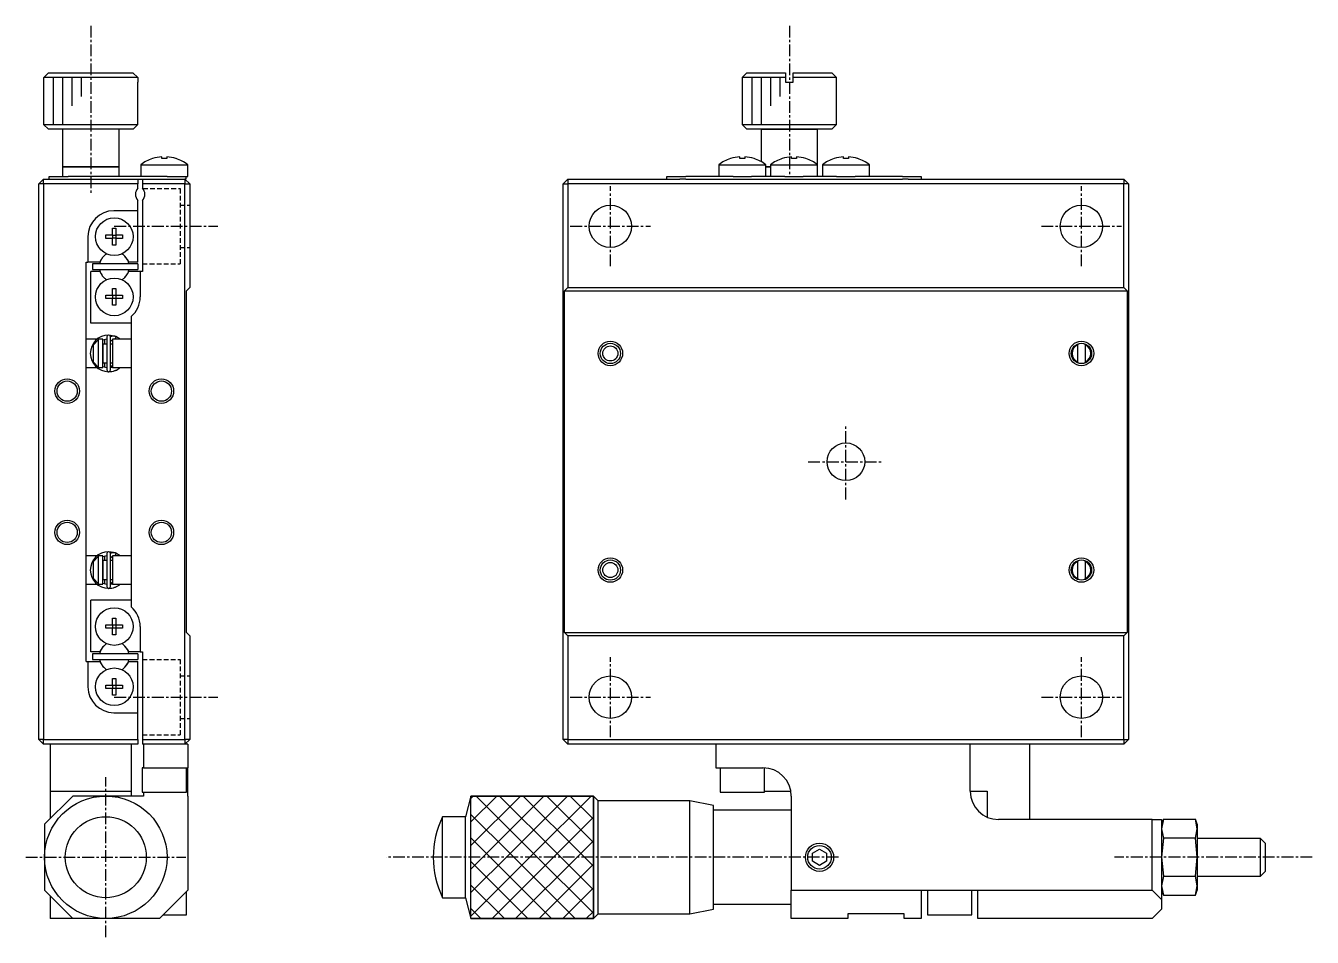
# Model space of a CAD drawing. Extents: x 10 to 357, y 10 to 228.
# Drawn here: x 220.6 to 357.2, y 97.1 to 193.9 of the extents above; entities that cross this region are included whole.
import ezdxf

# ---------------------------------------------------------------- set-up
doc = ezdxf.new("R2010")
doc.units = 0
doc.linetypes.add('CENTER', pattern=[2, 1.25, -0.25, 0.25, -0.25])
doc.linetypes.add('DASHED', pattern=[0.75, 0.5, -0.25])
doc.layers.get('0').update_dxf_attribs({"linetype": 'CONTINUOUS'})
doc.layers.add('CENTER', color=1, linetype='CENTER')

msp = doc.modelspace()

# ---------------------------------------------------------------- linework, layer by layer
at = {"color": 7, "linetype": 'CONTINUOUS'}
for p, q in [((222.516026, 188.4), (223.017813, 188.9)), ((223.017813, 188.9), (231.982187, 188.9)), ((231.982187, 188.9), (232.483974, 188.4)), ((297.150003, 188.9), (296.650003, 188.4)), ((297.150003, 188.9), (301.250003, 188.9)), ((301.250003, 188.9), (301.250003, 188.4)), ((302.050003, 188.9), (306.150003, 188.9)), ((302.050003, 188.4), (302.050003, 188.9)), ((306.650003, 188.4), (306.150003, 188.9)), ((222.5, 187.9), (222.516026, 187.9)), ((222.5, 187.9), (222.5, 183.4)), ((222.516026, 187.9), (222.516026, 188.4)), ((232.483974, 188.4), (222.516026, 188.4)), ((232.483974, 188.4), (232.483974, 187.9)), ((232.483974, 187.9), (232.5, 187.9)), ((232.5, 183.4), (232.5, 187.9)), ((301.250003, 188.4), (296.650003, 188.4)), ((296.650003, 188.4), (296.650003, 183.4)), ((301.250003, 188.4), (301.250003, 187.9)), ((301.250003, 187.9), (302.050003, 187.9)), ((306.650003, 188.4), (302.050003, 188.4)), ((302.050003, 187.9), (302.050003, 188.4)), ((306.650003, 183.4), (306.650003, 188.4)), ((222.5, 183.4), (232.5, 183.4)), ((222.5, 183.4), (223, 182.9)), ((232, 182.9), (232.5, 183.4)), ((296.650003, 183.4), (301.650003, 183.4)), ((296.650003, 183.4), (297.150003, 182.9)), ((301.650003, 183.4), (306.650003, 183.4)), ((306.150003, 182.9), (306.650003, 183.4)), ((232, 182.9), (223, 182.9)), ((224.5, 182.9), (224.5, 178.9)), ((230.5, 178.9), (230.5, 182.9)), ((298.650003, 182.9), (297.150003, 182.9)), ((301.650003, 182.9), (297.150003, 182.9)), ((304.650003, 182.9), (298.650003, 182.9)), ((298.650003, 182.9), (301.650003, 182.9)), ((298.650003, 182.9), (298.650003, 179.464102)), ((306.150003, 182.9), (301.650003, 182.9)), ((301.650003, 182.9), (304.650003, 182.9)), ((306.150003, 182.9), (304.650003, 182.9)), ((304.650003, 179.122499), (304.650003, 182.9)), ((224.5, 178.9), (230.5, 178.9)), ((230.5, 178.9), (224.5, 178.9)), ((224.5, 178.9), (224.5, 177.9)), ((230.5, 177.9), (230.5, 178.9)), ((232.8, 179.122499), (237.8, 179.122499)), ((232.8, 179.122499), (232.8, 177.9)), ((234.051767, 179.791347), (234.048024, 179.79902)), ((235.04, 179.791347), (235.04, 179.983064)), ((235.56, 179.791347), (235.04, 179.791347)), ((235.56, 179.983064), (235.56, 179.791347)), ((236.551976, 179.79902), (236.548233, 179.791347)), ((237.8, 177.9), (237.8, 179.122499)), ((294.150003, 179.122499), (296.650003, 179.122499)), ((294.150003, 179.122499), (294.150003, 177.9)), ((295.40177, 179.791347), (295.398028, 179.79902)), ((296.390003, 179.791347), (296.390003, 179.983064)), ((296.910003, 179.791347), (296.390003, 179.791347)), ((296.650003, 179.122499), (299.150003, 179.122499)), ((296.910003, 179.983064), (296.910003, 179.791347)), ((297.901979, 179.79902), (297.898237, 179.791347)), ((299.150003, 177.9), (299.150003, 179.122499)), ((299.150003, 178.9), (299.650003, 178.9)), ((299.650003, 178.9), (299.150003, 178.9)), ((299.650003, 179.122499), (302.150003, 179.122499)), ((299.650003, 179.122499), (299.650003, 177.9)), ((300.90177, 179.791347), (300.898028, 179.79902)), ((301.890003, 179.791347), (301.890003, 179.983064)), ((302.410003, 179.791347), (301.890003, 179.791347)), ((302.150003, 179.122499), (304.650003, 179.122499)), ((302.410003, 179.983064), (302.410003, 179.791347)), ((303.401979, 179.79902), (303.398237, 179.791347)), ((304.650003, 177.9), (304.650003, 179.122499)), ((305.150003, 179.122499), (307.650003, 179.122499)), ((305.150003, 179.122499), (305.150003, 177.9)), ((306.40177, 179.791347), (306.398028, 179.79902)), ((307.390003, 179.791347), (307.390003, 179.983064)), ((307.910003, 179.791347), (307.390003, 179.791347)), ((307.650003, 179.122499), (310.150003, 179.122499)), ((307.910003, 179.983064), (307.910003, 179.791347)), ((308.901979, 179.79902), (308.898237, 179.791347)), ((310.150003, 177.9), (310.150003, 179.122499)), ((222.5, 177.6), (222, 177.1)), ((222.5, 177.1), (222.5, 177.6)), ((222.5, 177.6), (232.5, 177.6)), ((223.1, 177.6), (223.1, 177.9)), ((223.1, 177.9), (225.1, 177.9)), ((235.6, 177.9), (225.1, 177.9)), ((232.5, 177.6), (233, 177.6)), ((232.5, 177.6), (232.5, 177.1)), ((233, 177.6), (237.5, 177.6)), ((233, 177.6), (233, 177.1)), ((235.6, 177.9), (237.6, 177.9)), ((237.6, 177.6), (237.5, 177.6)), ((237.5, 177.6), (237.5, 177.1)), ((237.5, 177.6), (238, 177.1)), ((237.6, 177.9), (237.8, 177.9)), ((237.6, 177.9), (237.6, 177.6)), ((278.150003, 177.6), (277.650003, 177.1)), ((278.150003, 177.6), (278.150003, 177.1)), ((278.150003, 177.6), (290.025504, 177.6)), ((288.650003, 177.6), (288.650003, 177.9)), ((288.650003, 177.9), (290.650003, 177.9)), ((290.650003, 177.6), (290.025504, 177.6)), ((295.670208, 177.9), (290.650003, 177.9)), ((290.650003, 177.6), (313.650003, 177.6)), ((295.670208, 177.9), (296.650003, 177.9)), ((296.650003, 177.9), (297.629799, 177.9)), ((301.170208, 177.9), (297.629799, 177.9)), ((301.170208, 177.9), (302.150003, 177.9)), ((302.150003, 177.9), (303.129799, 177.9)), ((306.670208, 177.9), (303.129799, 177.9)), ((306.670208, 177.9), (307.650003, 177.9)), ((307.650003, 177.9), (308.629799, 177.9)), ((313.650003, 177.9), (308.629799, 177.9)), ((313.650003, 177.9), (315.650003, 177.9)), ((314.274503, 177.6), (313.650003, 177.6)), ((314.274503, 177.6), (337.150003, 177.6)), ((315.650003, 177.9), (315.650003, 177.6)), ((337.150003, 177.6), (337.150003, 177.1)), ((337.650003, 177.1), (337.150003, 177.6)), ((222.5, 177.1), (222, 177.1)), ((222, 118.1), (222, 177.1)), ((222.5, 177.1), (222.5, 118.1)), ((232.5, 177.1), (222.5, 177.1)), ((232.5, 176.661438), (232.5, 177.1)), ((237.5, 177.1), (233, 177.1)), ((233, 177.1), (233, 176.661438)), ((237.5, 118.1), (237.5, 177.1)), ((237.5, 177.1), (238, 177.1)), ((238, 177.1), (238, 166.1)), ((277.650003, 118.1), (277.650003, 177.1)), ((277.650003, 177.1), (278.150003, 177.1)), ((278.150003, 177.1), (278.150003, 166.1)), ((337.150003, 177.1), (278.150003, 177.1)), ((337.150003, 166.1), (337.150003, 177.1)), ((337.650003, 177.1), (337.150003, 177.1)), ((337.650003, 177.1), (337.650003, 118.1)), ((232.5, 174.25), (232.5, 175.338562)), ((233, 175.338562), (233, 167.8)), ((232.5, 174.25), (229.95, 174.25)), ((232.5, 168.8), (232.5, 174.25)), ((229.82, 172.386361), (230.18, 172.386361)), ((229.82, 171.68), (229.82, 172.386361)), ((230.18, 172.386361), (230.18, 171.68)), ((227.2, 171.5), (227.2, 168.8)), ((229.113639, 171.32), (229.113639, 171.68)), ((229.113639, 171.68), (229.82, 171.68)), ((229.82, 171.32), (229.113639, 171.32)), ((229.830372, 171.669628), (229.82, 171.68)), ((229.830372, 171.330372), (229.82, 171.32)), ((229.82, 170.613639), (229.82, 171.32)), ((229.830372, 171.330372), (229.830372, 171.669628)), ((229.830372, 171.669628), (230.169628, 171.669628)), ((230.169628, 171.330372), (229.830372, 171.330372)), ((230.169628, 171.669628), (230.18, 171.68)), ((230.169628, 171.669628), (230.169628, 171.330372)), ((230.169628, 171.330372), (230.18, 171.32)), ((230.18, 171.68), (230.886361, 171.68)), ((230.18, 171.32), (230.18, 170.613639)), ((230.886361, 171.32), (230.18, 171.32)), ((230.886361, 171.68), (230.886361, 171.32)), ((230.18, 170.613639), (229.82, 170.613639)), ((227, 168.8), (227.2, 168.8)), ((227, 126.4), (227, 168.8)), ((228.449194, 168.8), (227.2, 168.8)), ((227.7, 168.6), (227.7, 168)), ((232.5, 168.6), (227.7, 168.6)), ((227.7, 168), (232.5, 168)), ((228.449194, 168.8), (228.59936, 169.060095)), ((231.40064, 169.060095), (231.550806, 168.8)), ((232.5, 168.8), (231.550806, 168.8)), ((232.5, 168.6), (232.5, 168)), ((227.5, 162.3), (227.5, 167.8)), ((228.449194, 167.8), (227.5, 167.8)), ((228.449194, 167.8), (228.59936, 167.539905)), ((231.40064, 167.539905), (231.550806, 167.8)), ((232.75, 167.8), (231.550806, 167.8)), ((232.75, 167.8), (232.75, 165.1)), ((233, 167.8), (232.75, 167.8)), ((229.113639, 164.92), (229.113639, 165.28)), ((229.113639, 165.28), (229.82, 165.28)), ((229.82, 165.986361), (230.18, 165.986361)), ((229.82, 165.28), (229.82, 165.986361)), ((229.830372, 165.269628), (229.82, 165.28)), ((229.830372, 165.269628), (230.169628, 165.269628)), ((229.830372, 164.930372), (229.830372, 165.269628)), ((230.169628, 165.269628), (230.18, 165.28)), ((230.169628, 165.269628), (230.169628, 164.930372)), ((230.18, 165.986361), (230.18, 165.28)), ((230.18, 165.28), (230.886361, 165.28)), ((230.886361, 165.28), (230.886361, 164.92)), ((237.65, 165.75), (238, 166.1)), ((237.65, 129.45), (237.65, 165.75)), ((277.800003, 165.75), (278.150003, 166.1)), ((277.800003, 129.45), (277.800003, 165.75)), ((277.800003, 165.75), (337.500003, 165.75)), ((278.150003, 166.1), (337.150003, 166.1)), ((337.150003, 166.1), (337.500003, 165.75)), ((337.500003, 165.75), (337.500003, 129.45)), ((229.82, 164.92), (229.113639, 164.92)), ((229.830372, 164.930372), (229.82, 164.92)), ((229.82, 164.213639), (229.82, 164.92)), ((230.18, 164.213639), (229.82, 164.213639)), ((230.169628, 164.930372), (229.830372, 164.930372)), ((230.169628, 164.930372), (230.18, 164.92)), ((230.18, 164.92), (230.18, 164.213639)), ((230.886361, 164.92), (230.18, 164.92)), ((231.8, 163.020938), (231.8, 160.175)), ((231.8, 162.3), (227.5, 162.3)), ((228.163431, 160.6), (227, 160.6)), ((227.8, 160.0201), (228.3, 160.549247)), ((227.8, 158.187145), (227.8, 160.0201)), ((228.163941, 160.6), (228.163826, 160.6)), ((228.3, 160.6), (228.3, 160.549247)), ((228.8, 160.6), (228.3, 160.6)), ((228.3, 160.549247), (228.3, 157.657999)), ((228.799845, 160.53522), (229.204977, 160.643682)), ((228.8, 157.6), (228.8, 160.6)), ((228.8, 160.1), (228.8, 160.599938)), ((228.8, 160.1), (228.8, 158.1)), ((228.8, 158.1), (228.8, 160.1)), ((229.205, 160.1), (228.8, 160.1)), ((228.988515, 160.6), (228.988328, 160.6)), ((228.988643, 160.6), (228.988515, 160.6)), ((228.988957, 160.6), (228.98885, 160.6)), ((228.989517, 160.6), (228.989081, 160.6)), ((229, 160.6), (228.989601, 160.6)), ((229, 160.1), (229, 160.6)), ((229.205, 160.85), (229.205, 157.35)), ((230.115052, 160.907695), (229.427589, 161.043656)), ((229.601111, 160.877317), (229.593453, 160.873625)), ((229.595, 157.35), (229.595, 160.85)), ((229.595, 160.248501), (229.595334, 160.262726)), ((229.8, 160.1), (229.595, 160.1)), ((229.595334, 160.262726), (229.596394, 160.277706)), ((229.596394, 160.277706), (229.598177, 160.292615)), ((229.598177, 160.292615), (229.600681, 160.307419)), ((229.600681, 160.307419), (229.603898, 160.322082)), ((229.632458, 160.891245), (229.601111, 160.877317)), ((229.603898, 160.322082), (229.607822, 160.33657)), ((229.607822, 160.33657), (229.612445, 160.35085)), ((229.612445, 160.35085), (229.617756, 160.364887)), ((229.617756, 160.364887), (229.623743, 160.378647)), ((229.623743, 160.378647), (229.630394, 160.392099)), ((229.630394, 160.392099), (229.637694, 160.405209)), ((229.664449, 160.903587), (229.632458, 160.891245)), ((229.637694, 160.405209), (229.645628, 160.417947)), ((229.645628, 160.417947), (229.654176, 160.43028)), ((229.654176, 160.43028), (229.663321, 160.442179)), ((229.663321, 160.442179), (229.673043, 160.453614)), ((229.697004, 160.914314), (229.664449, 160.903587)), ((229.673043, 160.453614), (229.683319, 160.464555)), ((229.683319, 160.464555), (229.694126, 160.474976)), ((229.694126, 160.474976), (229.705439, 160.484849)), ((229.730043, 160.923399), (229.697004, 160.914314)), ((229.705439, 160.484849), (229.717232, 160.494147)), ((229.717232, 160.494147), (229.729478, 160.502848)), ((229.729478, 160.502848), (229.742147, 160.510926)), ((229.763487, 160.930822), (229.730043, 160.923399)), ((229.742147, 160.510926), (229.755209, 160.51836)), ((229.755209, 160.51836), (229.768634, 160.525129)), ((229.797254, 160.936564), (229.763487, 160.930822)), ((229.768634, 160.525129), (229.782386, 160.531214)), ((229.782386, 160.531214), (229.796434, 160.536597)), ((229.796434, 160.536597), (229.799979, 160.537829)), ((229.83126, 160.940611), (229.797254, 160.936564)), ((229.8, 160.6), (229.8, 157.6)), ((231.8, 160.6), (229.8, 160.6)), ((229.865423, 160.942953), (229.83126, 160.940611)), ((229.899659, 160.943585), (229.865423, 160.942953)), ((229.933885, 160.942506), (229.899659, 160.943585)), ((229.968017, 160.939716), (229.933885, 160.942506)), ((230.001972, 160.935224), (229.968017, 160.939716)), ((230.035666, 160.929039), (230.001972, 160.935224)), ((230.069018, 160.921176), (230.035666, 160.929039)), ((230.070662, 160.61164), (230.064512, 160.6)), ((230.101945, 160.911653), (230.069018, 160.921176)), ((230.07692, 160.623893), (230.070662, 160.61164)), ((230.174255, 160.882277), (230.075042, 160.599975)), ((230.083247, 160.63668), (230.07692, 160.623893)), ((230.089603, 160.649923), (230.083247, 160.63668)), ((230.095948, 160.663538), (230.089603, 160.649923)), ((230.102244, 160.677439), (230.095948, 160.663538)), ((230.134364, 160.900494), (230.101945, 160.911653)), ((230.108449, 160.691539), (230.102244, 160.677439)), ((230.114525, 160.70575), (230.108449, 160.691539)), ((230.120434, 160.719982), (230.114525, 160.70575)), ((230.126138, 160.734145), (230.120434, 160.719982)), ((230.131603, 160.748151), (230.126138, 160.734145)), ((230.136793, 160.761913), (230.131603, 160.748151)), ((230.164531, 160.88844), (230.134364, 160.900494)), ((230.141676, 160.775342), (230.136793, 160.761913)), ((230.146221, 160.788356), (230.141676, 160.775342)), ((230.1504, 160.800872), (230.146221, 160.788356)), ((230.154187, 160.812811), (230.1504, 160.800872)), ((230.157557, 160.8241), (230.154187, 160.812811)), ((230.16049, 160.834666), (230.157557, 160.8241)), ((230.162967, 160.844443), (230.16049, 160.834666)), ((230.164972, 160.85337), (230.162967, 160.844443)), ((230.16318, 160.888725), (230.16514, 160.888104)), ((230.636031, 160.600123), (230.164086, 160.887581)), ((230.166493, 160.861391), (230.164972, 160.85337)), ((230.16514, 160.888104), (230.166614, 160.886358)), ((230.167521, 160.868456), (230.166493, 160.861391)), ((230.166614, 160.886358), (230.167594, 160.883499)), ((230.168049, 160.87452), (230.167521, 160.868456)), ((230.167594, 160.883499), (230.168073, 160.879545)), ((230.168073, 160.879545), (230.168049, 160.87452)), ((230.173188, 160.883663), (230.174255, 160.882277)), ((231.8, 160.175), (231.8, 158.025)), ((332.250003, 160.098389), (332.250003, 160.016515)), ((332.250003, 158.183485), (332.250003, 160.016515)), ((333.050003, 160.016515), (333.050003, 160.098389)), ((333.050003, 160.016515), (333.050003, 158.183485)), ((227, 157.6), (228.163575, 157.6)), ((228.3, 157.657999), (227.8, 158.187145)), ((227.8, 158.1799), (227.8, 158.187145)), ((228.3, 157.657999), (228.3, 157.6)), ((228.3, 157.6), (228.8, 157.6)), ((229.204945, 157.556634), (228.799839, 157.664446)), ((228.8, 157.6), (228.8, 158.1)), ((228.8, 158.1), (229.205, 158.1)), ((228.988163, 157.6), (228.988314, 157.6)), ((228.988532, 157.6), (228.988647, 157.6)), ((228.988647, 157.6), (228.988802, 157.6)), ((228.988802, 157.6), (228.988927, 157.6)), ((228.988939, 157.6), (228.989039, 157.6)), ((228.989039, 157.6), (228.989142, 157.6)), ((228.98927, 157.6), (228.989447, 157.6)), ((228.989447, 157.6), (228.989577, 157.6)), ((228.989713, 157.6), (229, 157.6)), ((229, 157.6), (229, 158.1)), ((229.595, 158.1), (229.8, 158.1)), ((229.595076, 157.944804), (229.595, 157.951499)), ((229.800166, 157.5966), (229.595042, 157.556311)), ((229.595771, 157.9298), (229.595076, 157.944804)), ((229.597193, 157.914844), (229.595771, 157.9298)), ((229.599338, 157.899973), (229.597193, 157.914844)), ((229.602202, 157.885221), (229.599338, 157.899973)), ((229.60578, 157.870622), (229.602202, 157.885221)), ((229.610063, 157.856213), (229.60578, 157.870622)), ((229.615043, 157.842026), (229.610063, 157.856213)), ((229.620709, 157.828097), (229.615043, 157.842026)), ((229.62705, 157.814458), (229.620709, 157.828097)), ((229.634052, 157.801143), (229.62705, 157.814458)), ((229.6417, 157.788186), (229.634052, 157.801143)), ((229.649977, 157.775617), (229.6417, 157.788186)), ((229.658864, 157.763468), (229.649977, 157.775617)), ((229.668343, 157.751771), (229.658864, 157.763468)), ((229.678391, 157.740556), (229.668343, 157.751771)), ((229.688986, 157.729851), (229.678391, 157.740556)), ((229.700103, 157.719684), (229.688986, 157.729851)), ((229.711716, 157.710083), (229.700103, 157.719684)), ((229.723797, 157.701074), (229.711716, 157.710083)), ((229.736317, 157.69268), (229.723797, 157.701074)), ((229.749246, 157.684926), (229.736317, 157.69268)), ((229.762552, 157.677833), (229.749246, 157.684926)), ((229.776201, 157.67142), (229.762552, 157.677833)), ((229.790159, 157.665707), (229.776201, 157.67142)), ((229.799975, 157.662173), (229.790159, 157.665707)), ((229.8, 157.6), (231.8, 157.6)), ((229.811645, 157.599717), (229.800166, 157.5966)), ((230.105743, 157.289561), (230.106671, 157.289862)), ((230.106671, 157.289862), (230.1081, 157.290327)), ((230.1081, 157.290327), (230.109404, 157.290755)), ((230.109404, 157.290755), (230.110319, 157.291057)), ((230.110319, 157.291057), (230.111549, 157.291465)), ((230.111549, 157.291465), (230.112538, 157.291795)), ((230.112538, 157.291795), (230.113697, 157.292183)), ((230.113697, 157.292183), (230.114726, 157.292531)), ((230.114726, 157.292531), (230.116948, 157.293286)), ((230.116948, 157.293286), (230.11786, 157.293599)), ((230.11786, 157.293599), (230.122204, 157.295108)), ((230.122204, 157.295108), (230.124234, 157.295824)), ((230.124234, 157.295824), (230.127062, 157.296834)), ((230.127062, 157.296834), (230.164531, 157.31156)), ((230.16071, 157.311775), (230.16318, 157.311275)), ((230.16318, 157.311275), (230.16286, 157.312039)), ((230.164531, 157.31156), (230.16318, 157.311275)), ((230.164288, 157.312505), (230.182242, 157.320291)), ((230.16526, 157.311983), (230.164531, 157.31156)), ((231.8, 158.025), (231.8, 137.175)), ((332.250003, 158.183485), (332.250003, 158.101611)), ((333.050003, 158.101611), (333.050003, 158.183485)), ((230.115052, 137.907695), (229.427589, 138.043656)), ((229.730043, 137.923399), (229.697004, 137.914314)), ((229.763487, 137.930822), (229.730043, 137.923399)), ((229.797254, 137.936564), (229.763487, 137.930822)), ((229.83126, 137.940611), (229.797254, 137.936564)), ((229.865423, 137.942953), (229.83126, 137.940611)), ((229.899659, 137.943585), (229.865423, 137.942953)), ((229.933885, 137.942506), (229.899659, 137.943585)), ((229.968017, 137.939716), (229.933885, 137.942506)), ((230.001972, 137.935224), (229.968017, 137.939716)), ((230.035666, 137.929039), (230.001972, 137.935224)), ((230.069018, 137.921176), (230.035666, 137.929039)), ((230.101945, 137.911653), (230.069018, 137.921176)), ((228.163431, 137.6), (227, 137.6)), ((227.8, 137.0201), (228.3, 137.549247)), ((227.8, 135.187145), (227.8, 137.0201)), ((228.163941, 137.6), (228.163826, 137.6)), ((228.3, 137.6), (228.3, 137.549247)), ((228.8, 137.6), (228.3, 137.6)), ((228.3, 137.549247), (228.3, 134.657999)), ((228.799845, 137.53522), (229.204977, 137.643682)), ((228.8, 134.6), (228.8, 137.6)), ((228.8, 137.1), (228.8, 137.599938)), ((228.8, 135.1), (228.8, 137.1)), ((228.8, 137.1), (228.8, 135.1)), ((229.205, 137.1), (228.8, 137.1)), ((228.988515, 137.6), (228.988328, 137.6)), ((228.988643, 137.6), (228.988515, 137.6)), ((228.988957, 137.6), (228.98885, 137.6)), ((228.989517, 137.6), (228.989081, 137.6)), ((229, 137.6), (228.989601, 137.6)), ((229, 137.1), (229, 137.6)), ((229.205, 137.85), (229.205, 134.35)), ((229.601111, 137.877317), (229.593453, 137.873625)), ((229.595, 134.35), (229.595, 137.85)), ((229.595, 137.248501), (229.595334, 137.262726)), ((229.8, 137.1), (229.595, 137.1)), ((229.595334, 137.262726), (229.596394, 137.277706)), ((229.596394, 137.277706), (229.598177, 137.292615)), ((229.598177, 137.292615), (229.600681, 137.307419)), ((229.600681, 137.307419), (229.603898, 137.322082)), ((229.632458, 137.891245), (229.601111, 137.877317)), ((229.603898, 137.322082), (229.607822, 137.33657)), ((229.607822, 137.33657), (229.612445, 137.35085)), ((229.612445, 137.35085), (229.617756, 137.364887)), ((229.617756, 137.364887), (229.623743, 137.378647)), ((229.623743, 137.378647), (229.630394, 137.392099)), ((229.630394, 137.392099), (229.637694, 137.405209)), ((229.664449, 137.903587), (229.632458, 137.891245)), ((229.637694, 137.405209), (229.645628, 137.417947)), ((229.645628, 137.417947), (229.654176, 137.43028)), ((229.654176, 137.43028), (229.663321, 137.442179)), ((229.663321, 137.442179), (229.673043, 137.453614)), ((229.697004, 137.914314), (229.664449, 137.903587)), ((229.673043, 137.453614), (229.683319, 137.464555)), ((229.683319, 137.464555), (229.694126, 137.474976)), ((229.694126, 137.474976), (229.705439, 137.484849)), ((229.705439, 137.484849), (229.717232, 137.494147)), ((229.717232, 137.494147), (229.729478, 137.502848)), ((229.729478, 137.502848), (229.742147, 137.510926)), ((229.742147, 137.510926), (229.755209, 137.51836)), ((229.755209, 137.51836), (229.768634, 137.525129)), ((229.768634, 137.525129), (229.782386, 137.531214)), ((229.782386, 137.531214), (229.796434, 137.536597)), ((229.796434, 137.536597), (229.799979, 137.537829)), ((229.8, 137.6), (229.8, 134.6)), ((231.8, 137.6), (229.8, 137.6)), ((230.070662, 137.61164), (230.064512, 137.6)), ((230.07692, 137.623893), (230.070662, 137.61164)), ((230.173188, 137.883663), (230.075042, 137.599975)), ((230.083247, 137.63668), (230.07692, 137.623893)), ((230.089603, 137.649923), (230.083247, 137.63668)), ((230.095948, 137.663538), (230.089603, 137.649923)), ((230.102244, 137.677439), (230.095948, 137.663538)), ((230.134364, 137.900494), (230.101945, 137.911653)), ((230.108449, 137.691539), (230.102244, 137.677439)), ((230.114525, 137.70575), (230.108449, 137.691539)), ((230.120434, 137.719982), (230.114525, 137.70575)), ((230.126138, 137.734145), (230.120434, 137.719982)), ((230.131603, 137.748151), (230.126138, 137.734145)), ((230.136793, 137.761913), (230.131603, 137.748151)), ((230.164531, 137.88844), (230.134364, 137.900494)), ((230.141676, 137.775342), (230.136793, 137.761913)), ((230.146221, 137.788356), (230.141676, 137.775342)), ((230.1504, 137.800872), (230.146221, 137.788356)), ((230.154187, 137.812811), (230.1504, 137.800872)), ((230.157557, 137.8241), (230.154187, 137.812811)), ((230.16049, 137.834666), (230.157557, 137.8241)), ((230.162967, 137.844443), (230.16049, 137.834666)), ((230.164972, 137.85337), (230.162967, 137.844443)), ((230.16318, 137.888725), (230.16514, 137.888104)), ((230.636031, 137.600123), (230.164086, 137.887581)), ((230.166493, 137.861391), (230.164972, 137.85337)), ((230.16514, 137.888104), (230.166614, 137.886358)), ((230.167521, 137.868456), (230.166493, 137.861391)), ((230.166614, 137.886358), (230.167594, 137.883499)), ((230.168049, 137.87452), (230.167521, 137.868456)), ((230.167594, 137.883499), (230.168073, 137.879545)), ((230.168073, 137.879545), (230.168049, 137.87452)), ((230.193393, 137.874764), (230.173631, 137.883459)), ((231.8, 137.175), (231.8, 135.025)), ((332.250003, 137.098389), (332.250003, 137.016515)), ((332.250003, 135.183485), (332.250003, 137.016515)), ((333.050003, 137.016515), (333.050003, 137.098389)), ((333.050003, 137.016515), (333.050003, 135.183485)), ((228.3, 134.657999), (227.8, 135.187145)), ((227.8, 135.1799), (227.8, 135.187145)), ((227, 134.6), (228.163575, 134.6)), ((228.3, 134.657999), (228.3, 134.6)), ((228.3, 134.6), (228.8, 134.6)), ((229.204945, 134.556634), (228.799839, 134.664446)), ((228.8, 134.6), (228.8, 135.1)), ((228.8, 135.1), (229.205, 135.1)), ((228.988163, 134.6), (228.988314, 134.6)), ((228.988532, 134.6), (228.988647, 134.6)), ((228.988647, 134.6), (228.988802, 134.6)), ((228.988802, 134.6), (228.988927, 134.6)), ((228.988939, 134.6), (228.989039, 134.6)), ((228.989039, 134.6), (228.989142, 134.6)), ((228.98927, 134.6), (228.989447, 134.6)), ((228.989447, 134.6), (228.989577, 134.6)), ((228.989713, 134.6), (229, 134.6)), ((229, 134.6), (229, 135.1)), ((229.595, 135.1), (229.8, 135.1)), ((229.595076, 134.944804), (229.595, 134.951499)), ((229.800166, 134.5966), (229.595042, 134.556311)), ((229.595771, 134.9298), (229.595076, 134.944804)), ((229.597193, 134.914844), (229.595771, 134.9298)), ((229.599338, 134.899973), (229.597193, 134.914844)), ((229.602202, 134.885221), (229.599338, 134.899973)), ((229.60578, 134.870622), (229.602202, 134.885221)), ((229.610063, 134.856213), (229.60578, 134.870622)), ((229.615043, 134.842026), (229.610063, 134.856213)), ((229.620709, 134.828097), (229.615043, 134.842026)), ((229.62705, 134.814458), (229.620709, 134.828097)), ((229.634052, 134.801143), (229.62705, 134.814458)), ((229.6417, 134.788186), (229.634052, 134.801143)), ((229.649977, 134.775617), (229.6417, 134.788186)), ((229.658864, 134.763468), (229.649977, 134.775617)), ((229.668343, 134.751771), (229.658864, 134.763468)), ((229.678391, 134.740556), (229.668343, 134.751771)), ((229.688986, 134.729851), (229.678391, 134.740556)), ((229.700103, 134.719684), (229.688986, 134.729851)), ((229.711716, 134.710083), (229.700103, 134.719684)), ((229.723797, 134.701074), (229.711716, 134.710083)), ((229.736317, 134.69268), (229.723797, 134.701074)), ((229.749246, 134.684926), (229.736317, 134.69268)), ((229.762552, 134.677833), (229.749246, 134.684926)), ((229.776201, 134.67142), (229.762552, 134.677833)), ((229.790159, 134.665707), (229.776201, 134.67142)), ((229.799975, 134.662173), (229.790159, 134.665707)), ((229.8, 134.6), (231.8, 134.6)), ((229.811645, 134.599717), (229.800166, 134.5966)), ((230.105743, 134.289561), (230.106671, 134.289862)), ((230.106671, 134.289862), (230.1081, 134.290327)), ((230.1081, 134.290327), (230.109404, 134.290755)), ((230.109404, 134.290755), (230.110319, 134.291057)), ((230.110319, 134.291057), (230.111549, 134.291465)), ((230.111549, 134.291465), (230.112538, 134.291795)), ((230.112538, 134.291795), (230.113697, 134.292183)), ((230.113697, 134.292183), (230.114726, 134.292531)), ((230.114726, 134.292531), (230.116948, 134.293286)), ((230.116948, 134.293286), (230.11786, 134.293599)), ((230.11786, 134.293599), (230.122204, 134.295108)), ((230.122204, 134.295108), (230.124234, 134.295824)), ((230.124234, 134.295824), (230.127062, 134.296834)), ((230.127062, 134.296834), (230.164531, 134.31156)), ((230.16071, 134.311775), (230.16318, 134.311275)), ((230.16318, 134.311275), (230.16286, 134.312039)), ((230.164531, 134.31156), (230.16318, 134.311275)), ((230.164288, 134.312505), (230.197095, 134.326898)), ((230.16526, 134.311983), (230.164531, 134.31156)), ((231.8, 135.025), (231.8, 132.179062)), ((332.250003, 135.183485), (332.250003, 135.101611)), ((333.050003, 135.101611), (333.050003, 135.183485)), ((227.5, 127.4), (227.5, 132.9)), ((231.8, 132.9), (227.5, 132.9)), ((229.113639, 129.92), (229.113639, 130.28)), ((229.113639, 130.28), (229.82, 130.28)), ((229.82, 129.92), (229.113639, 129.92)), ((229.82, 130.986361), (230.18, 130.986361)), ((229.82, 130.28), (229.82, 130.986361)), ((229.830372, 130.269628), (229.82, 130.28)), ((229.830372, 129.930372), (229.82, 129.92)), ((229.82, 129.213639), (229.82, 129.92)), ((229.830372, 129.930372), (229.830372, 130.269628)), ((229.830372, 130.269628), (230.169628, 130.269628)), ((230.169628, 129.930372), (229.830372, 129.930372)), ((230.169628, 130.269628), (230.18, 130.28)), ((230.169628, 130.269628), (230.169628, 129.930372)), ((230.169628, 129.930372), (230.18, 129.92)), ((230.18, 130.986361), (230.18, 130.28)), ((230.18, 130.28), (230.886361, 130.28)), ((230.18, 129.92), (230.18, 129.213639)), ((230.886361, 129.92), (230.18, 129.92)), ((230.886361, 130.28), (230.886361, 129.92)), ((232.75, 130.1), (232.75, 127.4)), ((230.18, 129.213639), (229.82, 129.213639)), ((238, 129.1), (237.65, 129.45)), ((238, 129.1), (238, 118.1)), ((278.150003, 129.1), (277.800003, 129.45)), ((277.800003, 129.45), (337.500003, 129.45)), ((278.150003, 129.1), (278.150003, 118.1)), ((337.150003, 129.1), (278.150003, 129.1)), ((337.500003, 129.45), (337.150003, 129.1)), ((337.150003, 118.1), (337.150003, 129.1)), ((228.449194, 127.4), (227.5, 127.4)), ((227.7, 127.2), (227.7, 126.6)), ((232.5, 127.2), (227.7, 127.2)), ((228.449194, 127.4), (228.59936, 127.660095)), ((231.40064, 127.660095), (231.550806, 127.4)), ((232.75, 127.4), (231.550806, 127.4)), ((232.5, 127.2), (232.5, 126.6)), ((232.75, 127.4), (233, 127.4)), ((233, 127.4), (233, 118.1)), ((227, 126.4), (227.2, 126.4)), ((227.2, 126.4), (227.2, 123.7)), ((227.2, 126.4), (228.449194, 126.4)), ((227.7, 126.6), (232.5, 126.6)), ((228.449194, 126.4), (228.59936, 126.139905)), ((231.40064, 126.139905), (231.550806, 126.4)), ((231.550806, 126.4), (232.5, 126.4)), ((232.5, 120.95), (232.5, 126.4)), ((229.82, 124.586361), (230.18, 124.586361)), ((229.82, 123.88), (229.82, 124.586361)), ((230.18, 124.586361), (230.18, 123.88)), ((229.113639, 123.52), (229.113639, 123.88)), ((229.113639, 123.88), (229.82, 123.88)), ((229.82, 123.52), (229.113639, 123.52)), ((229.830372, 123.869628), (229.82, 123.88)), ((229.830372, 123.530372), (229.82, 123.52)), ((229.82, 122.813639), (229.82, 123.52)), ((229.830372, 123.530372), (229.830372, 123.869628)), ((229.830372, 123.869628), (230.169628, 123.869628)), ((230.169628, 123.530372), (229.830372, 123.530372)), ((230.169628, 123.869628), (230.18, 123.88)), ((230.169628, 123.869628), (230.169628, 123.530372)), ((230.169628, 123.530372), (230.18, 123.52)), ((230.18, 123.88), (230.886361, 123.88)), ((230.18, 123.52), (230.18, 122.813639)), ((230.886361, 123.52), (230.18, 123.52)), ((230.886361, 123.88), (230.886361, 123.52)), ((230.18, 122.813639), (229.82, 122.813639)), ((229.95, 120.95), (232.5, 120.95)), ((232.5, 118.1), (232.5, 120.95)), ((222.5, 118.1), (222, 118.1)), ((222.5, 117.6), (222, 118.1)), ((222.5, 118.1), (232.5, 118.1)), ((222.5, 117.6), (222.5, 118.1)), ((232.5, 117.6), (222.5, 117.6)), ((223.2, 117.6), (223.2, 112.6)), ((231.8, 117.6), (231.8, 112.6)), ((232.5, 118.1), (232.5, 117.6)), ((233, 118.1), (237.5, 118.1)), ((233, 118.1), (233, 117.6)), ((237.5, 117.6), (233, 117.6)), ((233.1, 117.6), (233.1, 115.1)), ((238, 118.1), (237.5, 118.1)), ((237.5, 118.1), (237.5, 117.6)), ((238, 118.1), (237.5, 117.6)), ((237.8, 117.6), (237.5, 117.6)), ((237.8, 117.6), (237.8, 115.1)), ((278.150003, 118.1), (277.650003, 118.1)), ((277.650003, 118.1), (278.150003, 117.6)), ((278.150003, 118.1), (337.150003, 118.1)), ((278.150003, 118.1), (278.150003, 117.6)), ((293.850003, 117.6), (278.150003, 117.6)), ((293.850003, 117.6), (293.850003, 115.1)), ((320.850003, 117.6), (293.850003, 117.6)), ((320.850003, 112.6), (320.850003, 117.6)), ((337.150003, 117.6), (320.850003, 117.6)), ((327.150003, 117.6), (327.150003, 109.6)), ((337.150003, 118.1), (337.150003, 117.6)), ((337.150003, 118.1), (337.650003, 118.1)), ((337.150003, 117.6), (337.650003, 118.1)), ((233.1, 115.1), (232.95, 115.1)), ((232.95, 115.1), (232.95, 112.5)), ((233.1, 115.1), (237.8, 115.1)), ((237.65, 112.5), (237.65, 115.1)), ((237.8, 112.1), (237.8, 115.1)), ((293.850003, 115.1), (298.850003, 115.1)), ((294.300003, 115.1), (294.300003, 112.5)), ((299.000003, 112.5), (299.000003, 115.096248)), ((225.6, 112.1), (222.6, 109.1)), ((223.2, 112.6), (231.8, 112.6)), ((223.2, 112.6), (223.2, 109.7)), ((229.1, 112.1), (225.6, 112.1)), ((233.1, 112.1), (229.1, 112.1)), ((231.8, 112.6), (231.8, 112.1)), ((232.95, 112.5), (237.65, 112.5)), ((233.1, 112.5), (233.1, 112.1)), ((237.8, 112.1), (237.8, 102.1)), ((267.849996, 112.099999), (267.260508, 109.9)), ((267.849996, 112.099999), (280.849997, 112.099999)), ((267.849996, 99.100001), (267.849996, 112.099999)), ((280.849997, 105.600101), (280.849997, 112.099999)), ((281.349999, 111.599996), (280.849997, 112.099999)), ((280.849997, 112.099999), (280.849997, 99.100001)), ((294.300003, 112.5), (299.000003, 112.5)), ((299.000003, 112.6), (301.808043, 112.6)), ((301.850003, 112.1), (301.850003, 102.1)), ((320.850003, 112.6), (322.650003, 112.6)), ((322.650003, 112.6), (322.650003, 109.850455)), ((281.349999, 105.600094), (281.349999, 111.599996)), ((291.100004, 111.599996), (281.349999, 111.599996)), ((291.100004, 105.600094), (291.100004, 111.599996)), ((293.600003, 111.099997), (291.100004, 111.599996)), ((293.600003, 105.600086), (293.600003, 111.099997)), ((264.849997, 105.600067), (264.849997, 109.9)), ((267.260508, 109.9), (264.849997, 109.9)), ((267.260508, 105.600067), (267.260508, 109.9)), ((301.850003, 110.6), (293.600003, 110.6)), ((340.150003, 109.6), (323.850003, 109.6)), ((340.150003, 102.1), (340.150003, 109.6)), ((340.150003, 109.6), (341.150003, 109.6)), ((341.347076, 109.641452), (341.150003, 109.1)), ((341.150003, 109.6), (341.150003, 107.6)), ((341.347076, 109.641452), (341.150004, 108.631089)), ((341.347076, 109.641452), (344.752931, 109.641452)), ((344.950004, 108.631089), (344.752931, 109.641452)), ((344.950003, 109.1), (344.752931, 109.641452)), ((222.6, 109.1), (222.6, 105.6)), ((341.150004, 108.631089), (341.347076, 107.620726)), ((344.752931, 107.620726), (344.950004, 108.631089)), ((344.950003, 109.1), (344.950003, 108.631089)), ((344.950003, 108.631089), (344.950003, 105.6)), ((341.150003, 107.6), (341.150003, 103.6)), ((341.347076, 107.620726), (341.150004, 105.6)), ((344.752931, 107.620726), (341.347076, 107.620726)), ((344.950004, 105.6), (344.752931, 107.620726)), ((351.650003, 107.6), (344.950023, 107.6)), ((351.650003, 103.6), (351.650003, 107.6)), ((351.900003, 107.35), (351.650003, 107.6)), ((352.150003, 107.1), (351.900003, 107.35)), ((352.150003, 107.1), (352.150003, 104.1)), ((222.6, 105.6), (222.6, 102.1)), ((264.849997, 101.3), (264.849997, 105.600067)), ((267.260508, 101.3), (267.260508, 105.600067)), ((267.849996, 99.100001), (267.849996, 105.600101)), ((281.349999, 99.600004), (281.349999, 105.600094)), ((291.100004, 99.600004), (291.100004, 105.600094)), ((293.600003, 100.100003), (293.600003, 105.600086)), ((304.100003, 106.033013), (304.850003, 106.466025)), ((304.100003, 105.166987), (304.100003, 106.033013)), ((304.850003, 104.733975), (304.100003, 105.166987)), ((304.850003, 106.466025), (305.600003, 106.033013)), ((305.600003, 105.166987), (304.850003, 104.733975)), ((305.600003, 106.033013), (305.600003, 105.166987)), ((341.150004, 105.6), (341.347076, 103.579274)), ((344.752931, 103.579274), (344.950004, 105.6)), ((344.950003, 105.6), (344.950003, 102.568911)), ((351.650003, 103.6), (351.900003, 103.85)), ((351.900003, 103.85), (352.150003, 104.1)), ((341.150003, 103.6), (341.150003, 101.1)), ((341.347076, 103.579274), (341.150004, 102.568911)), ((341.150004, 102.568911), (341.347076, 101.558548)), ((341.347076, 103.579274), (344.752931, 103.579274)), ((344.950004, 102.568911), (344.752931, 103.579274)), ((344.752931, 101.558548), (344.950004, 102.568911)), ((344.950003, 102.568911), (344.950003, 102.1)), ((344.950023, 103.6), (351.650003, 103.6)), ((222.6, 102.1), (225.6, 99.1)), ((223.2, 101.5), (223.2, 99.1)), ((234.8, 99.1), (237.8, 102.1)), ((237.65, 99.5), (237.65, 101.95)), ((264.849997, 101.3), (267.260508, 101.3)), ((267.260508, 101.3), (267.849996, 99.100001)), ((301.850003, 102.1), (315.650003, 102.1)), ((301.850003, 99.1), (301.850003, 102.1)), ((315.650003, 102.1), (321.650003, 102.1)), ((315.650003, 102.1), (315.650003, 99.1)), ((316.300003, 102.1), (316.300003, 99.5)), ((321.000003, 99.5), (321.000003, 102.1)), ((321.650003, 102.1), (340.150003, 102.1)), ((321.650003, 99.1), (321.650003, 102.1)), ((340.150003, 102.1), (341.150003, 101.1)), ((341.150003, 102.1), (341.347076, 101.558548)), ((341.150003, 101.1), (341.150003, 100.1)), ((341.347076, 101.558548), (344.752931, 101.558548)), ((344.752931, 101.558548), (344.950003, 102.1)), ((291.100004, 99.600004), (293.600003, 100.100003)), ((293.600003, 100.6), (301.850003, 100.6)), ((341.150003, 100.1), (340.150003, 99.1)), ((225.6, 99.1), (223.2, 99.1)), ((229.1, 99.1), (225.6, 99.1)), ((234.8, 99.1), (229.1, 99.1)), ((235.2, 99.5), (237.65, 99.5)), ((280.849997, 99.100001), (267.849996, 99.100001)), ((280.849997, 99.100001), (281.349999, 99.600004)), ((281.349999, 99.600004), (291.100004, 99.600004)), ((307.850003, 99.1), (301.850003, 99.1)), ((313.850003, 99.6), (307.850003, 99.6)), ((307.850003, 99.6), (307.850003, 99.1)), ((313.850003, 99.1), (313.850003, 99.6)), ((315.650003, 99.1), (313.850003, 99.1)), ((316.300003, 99.5), (321.000003, 99.5)), ((340.150003, 99.1), (321.650003, 99.1))]:
    msp.add_line(p, q, dxfattribs=at)
at = {"color": 3, "linetype": 'CONTINUOUS'}
for p, q in [((223.5, 188.4), (223.5, 183.4)), ((224.5, 188.4), (224.5, 183.4)), ((225.5, 188.4), (225.5, 185.4)), ((226.5, 188.4), (226.5, 186.4)), ((297.650003, 188.4), (297.650003, 183.4)), ((298.650003, 188.4), (298.650003, 183.4)), ((299.650003, 188.4), (299.650003, 185.4)), ((300.650003, 188.4), (300.650003, 186.4)), ((267.849996, 105.600101), (267.849996, 112.099999)), ((280.849997, 112.099999), (267.849996, 112.099999)), ((267.849996, 111.849996), (268.099999, 112.099999)), ((267.849996, 109.349996), (270.599999, 112.099999)), ((267.849996, 106.849996), (273.099999, 112.099999)), ((268.400001, 112.099999), (274.5, 106)), ((269.5, 106), (275.599999, 112.099999)), ((270.900001, 112.099999), (277, 106)), ((272, 106), (278.099999, 112.099999)), ((273.400001, 112.099999), (279.5, 106)), ((274.5, 106), (280.599999, 112.099999)), ((275.900001, 112.099999), (280.849997, 107.150003)), ((278.400001, 112.099999), (280.849997, 109.650003)), ((267.849996, 110.150004), (272, 106)), ((277, 106), (280.849997, 109.849997)), ((267.849996, 107.650004), (269.5, 106)), ((279.5, 106), (280.849997, 107.349997)), ((267.849996, 104.349996), (269.5, 106)), ((267.849996, 101.849996), (272, 106)), ((267.849996, 99.349996), (274.5, 106)), ((267.849996, 105.150004), (273.899999, 99.100001)), ((269.5, 106), (276.399999, 99.100001)), ((270.100001, 99.100001), (277, 106)), ((272, 106), (278.899999, 99.100001)), ((272.600001, 99.100001), (279.5, 106)), ((274.5, 106), (280.849997, 99.650003)), ((277, 106), (280.849997, 102.150003)), ((279.5, 106), (280.849997, 104.650003)), ((280.849997, 99.100001), (280.849997, 105.600101)), ((275.100001, 99.100001), (280.849997, 104.849997)), ((267.849996, 102.650004), (271.399999, 99.100001)), ((277.600001, 99.100001), (280.849997, 102.349997)), ((267.849996, 100.150004), (268.899999, 99.100001)), ((280.100001, 99.100001), (280.849997, 99.849997)), ((267.849996, 99.100001), (280.849997, 99.100001))]:
    msp.add_line(p, q, dxfattribs=at)
at = {"color": 3, "linetype": 'DASHED'}
for p, q in [((233.05, 176.6), (237, 176.6)), ((237, 176.6), (237, 168.6)), ((237, 174.85), (238, 174.85)), ((237, 170.35), (238, 170.35)), ((233, 168.6), (237, 168.6)), ((233, 126.6), (237, 126.6)), ((237, 126.6), (237, 118.6)), ((237, 124.85), (238, 124.85)), ((237, 120.35), (238, 120.35)), ((233, 118.6), (237, 118.6))]:
    msp.add_line(p, q, dxfattribs=at)
at = {"color": 7, "linetype": 'CONTINUOUS'}
for centre, radius in [((282.650003, 172.6), 2.25), ((332.650003, 172.6), 2.25), ((230, 171.5), 2), ((230, 165.1), 2), ((282.650003, 159.1), 1.075), ((282.650003, 159.1), 0.8), ((332.650003, 159.1), 1.075), ((225, 155.1), 1.075), ((235, 155.1), 1.075), ((307.650003, 147.6), 2), ((225, 140.1), 1.075), ((235, 140.1), 1.075), ((282.650003, 136.1), 1.075), ((282.650003, 136.1), 0.8), ((332.650003, 136.1), 1.075), ((230, 130.1), 2), ((230, 123.7), 2), ((282.650003, 122.6), 2.25), ((332.650003, 122.6), 2.25), ((229.1, 105.6), 6.499999), ((229.1, 105.6), 4.3), ((304.850003, 105.6), 1.25)]:
    msp.add_circle(centre, radius, dxfattribs=at)
at = {"color": 3, "linetype": 'CONTINUOUS'}
for centre, radius in [((282.650003, 159.1), 1.3), ((332.650003, 159.1), 1.3), ((225, 155.1), 1.3), ((235, 155.1), 1.3), ((225, 140.1), 1.3), ((235, 140.1), 1.3), ((282.650003, 136.1), 1.3), ((332.650003, 136.1), 1.3), ((304.850003, 105.6), 1.5)]:
    msp.add_circle(centre, radius, dxfattribs=at)
at = {"color": 7, "linetype": 'CONTINUOUS'}
for centre, radius, start, end in [((235.3, 176), 4, 108.239752, 128.682187), ((235.3, 176), 3.991541, 93.734762, 108.223205), ((235.3, 176), 3.991541, 71.776795, 86.265238), ((235.3, 176), 4, 51.317813, 71.760248), ((296.650003, 176), 4, 108.239752, 128.682187), ((296.650003, 176), 3.991541, 93.734762, 108.223205), ((296.650003, 176), 3.991541, 71.776795, 86.265238), ((296.650003, 176), 4, 51.317813, 71.760248), ((302.150003, 176), 4, 108.239752, 128.682187), ((302.150003, 176), 3.991541, 93.734762, 108.223205), ((302.150003, 176), 3.991541, 71.776795, 86.265238), ((302.150003, 176), 4, 51.317813, 71.760248), ((307.650003, 176), 4, 108.239752, 128.682187), ((307.650003, 176), 3.991541, 93.734762, 108.223205), ((307.650003, 176), 3.991541, 71.776795, 86.265238), ((307.650003, 176), 4, 51.317813, 71.760248), ((233.25, 176), 1, 138.590378, 221.409622), ((232.25, 176), 1, 318.590378, 41.409622), ((229.95, 171.5), 2.75, 90, 180), ((230, 168.299999), 1.5875, 135.000249, 169.10691), ((230.114905, 168.185095), 1.75, 135, 150), ((230, 168.299999), 1.5875, 120.433182, 135.000249), ((230.114905, 168.185095), 1.75, 121.881533, 135), ((230, 168.299999), 1.5875, 44.999751, 59.566818), ((229.885095, 168.185095), 1.75, 45, 58.118467), ((229.885095, 168.185095), 1.75, 30, 45), ((230, 168.299999), 1.5875, 10.89309, 44.999751), ((230, 168.299999), 1.5875, 190.893016, 225.000249), ((230, 168.299999), 1.5875, 314.999751, 349.106984), ((230.114905, 168.414905), 1.75, 210, 225), ((230.114905, 168.414905), 1.75, 225, 238.118467), ((230, 168.299999), 1.5875, 225.000249, 239.566737), ((230, 168.299999), 1.5875, 300.433263, 314.999751), ((229.885095, 168.414905), 1.75, 301.881533, 315), ((229.885095, 168.414905), 1.75, 315, 330), ((230, 165.1), 2.75, 310.885193, 0), ((229.399951, 159.100045), 1.943868, 90.672315, 269.257985), ((229.4, 160.85), 0.195, 0, 180), ((332.650003, 159.1), 1, 113.578178, 246.421822), ((332.650003, 159.1), 1, 293.578178, 66.421822), ((229.4, 157.35), 0.195, 180, 0), ((229.398287, 159.105072), 1.94898, 270.774434, 309.429122), ((229.399951, 136.100045), 1.943868, 90.672315, 269.257985), ((229.4, 137.85), 0.195, 0, 180), ((332.650003, 136.1), 1, 113.578178, 246.421822), ((332.650003, 136.1), 1, 293.578178, 66.421822), ((229.4, 134.35), 0.195, 180, 0), ((229.398287, 136.105072), 1.94898, 270.774434, 309.429122), ((230, 130.1), 2.75, 0, 49.114807), ((230, 126.899999), 1.5875, 135.000249, 169.10691), ((230.114905, 126.785095), 1.75, 135, 150), ((230, 126.899999), 1.5875, 120.433182, 135.000249), ((230.114905, 126.785095), 1.75, 121.881533, 135), ((230, 126.899999), 1.5875, 44.999751, 59.566818), ((229.885095, 126.785095), 1.75, 45, 58.118467), ((229.885095, 126.785095), 1.75, 30, 45), ((230, 126.899999), 1.5875, 10.89309, 44.999751), ((230, 126.899999), 1.5875, 190.893016, 225.000249), ((230.114905, 127.014905), 1.75, 210, 225), ((230.114905, 127.014905), 1.75, 225, 238.118467), ((230, 126.899999), 1.5875, 225.000249, 239.566737), ((230, 126.899999), 1.5875, 300.433263, 314.999751), ((229.885095, 127.014905), 1.75, 301.881533, 315), ((230, 126.899999), 1.5875, 314.999751, 349.106984), ((229.885095, 127.014905), 1.75, 315, 330), ((229.95, 123.7), 2.75, 180, 270), ((298.850003, 112.1), 3, 0, 90), ((323.850003, 112.6), 3, 180, 270), ((273.594998, 105.599998), 9.745001, 153.816202, 206.183785)]:
    msp.add_arc(centre, radius, start, end, dxfattribs=at)
at = {"layer": 'CENTER', "color": 1, "linetype": 'CENTER'}
for p, q in [((227.5, 193.9), (227.5, 175.9)), ((301.650003, 193.9), (301.650003, 177.960101)), ((282.650003, 168.35), (282.650003, 176.85)), ((332.650003, 168.35), (332.650003, 176.85)), ((230, 172.6), (241, 172.6)), ((278.400003, 172.6), (286.900003, 172.6)), ((328.400003, 172.6), (336.900003, 172.6)), ((307.650003, 143.6), (307.650003, 151.6)), ((303.650003, 147.6), (311.650003, 147.6)), ((282.650003, 118.35), (282.650003, 126.85)), ((332.650003, 118.35), (332.650003, 126.85)), ((230, 122.6), (241, 122.6)), ((278.400003, 122.6), (286.900003, 122.6)), ((328.400003, 122.6), (336.900003, 122.6)), ((229.1, 97.100001), (229.1, 114.099999)), ((220.600001, 105.6), (237.599999, 105.6)), ((306.850003, 105.6), (258.849996, 105.6)), ((357.150003, 105.6), (336.150003, 105.6))]:
    msp.add_line(p, q, dxfattribs=at)

doc.saveas('drawing.dxf')
